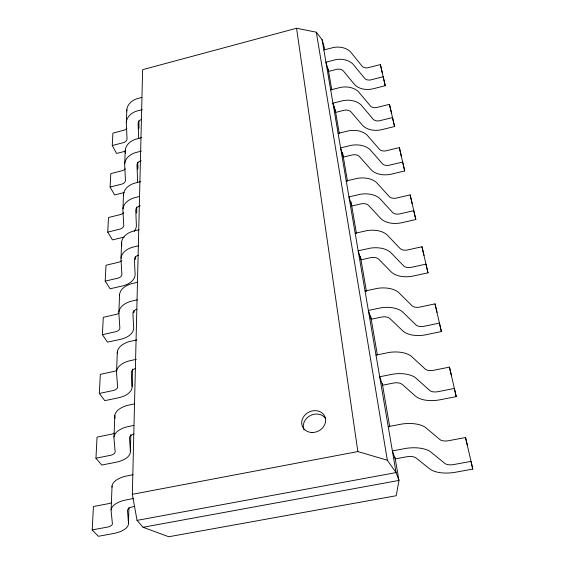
<?xml version="1.0" encoding="UTF-8"?>
<svg xmlns="http://www.w3.org/2000/svg" width="565" height="565" viewBox="0 0 565 565"><rect width="100%" height="100%" fill="white"/><g stroke="black" fill="none" stroke-linecap="round" stroke-linejoin="round"><path stroke-width="0.85" d="M133.079 474.699L125.366 476.246A24.613 11.618 -0.7 0 0 112.04 486.07L111.1 510.852L112.428 523.91A8.475 3.75 -0.2 0 1 107.964 527.004L92.201 529.942L93.423 506.53L108.925 503.577A8.334 3.835 0 0 0 111.517 502.582M112.032 487.072L112.04 486.07M134.392 403.897L127.471 405.388A23.335 12.261 -0.3 0 0 114.808 415.642L113.961 438.066L115.161 451.972A8.037 3.99 0.3 0 1 110.91 455.228L95.944 458.222L97.046 437.119L111.778 434.118A7.91 4.054 0.5 0 0 114.243 433.087M114.808 415.642L114.949 418.39M136.744 339.904L129.364 341.578A22.19 12.727 0.2 0 0 117.308 352.136L116.531 372.54L117.626 387.06A7.642 4.174 0.9 0 1 113.572 390.436L99.327 393.459L100.323 374.348L114.356 371.318A7.522 4.216 1.1 0 0 116.708 370.259M117.294 353.231L117.308 352.136M137.768 282.225L131.087 283.821A21.152 13.059 0.7 0 0 119.568 294.577L118.862 313.236L119.858 328.194A7.281 4.301 1.5 0 1 115.987 331.655L102.392 334.699L103.296 317.297L116.701 314.26A7.176 4.336 1.7 0 0 118.947 313.187M119.547 295.7L119.568 294.577M139.032 229.708L132.648 231.297A20.206 13.278 1.2 0 0 121.623 242.173L120.981 259.307L121.892 274.576A6.957 4.393 2.1 0 1 118.184 278.093L105.182 281.13L106.015 265.225L118.834 262.188A6.858 4.414 2.3 0 0 121.397 260.755M121.623 242.173L121.765 245.909M140.636 181.626L134.075 183.321A19.344 13.412 1.8 0 0 123.509 194.261L122.916 210.053L123.756 225.527A6.66 4.449 2.8 0 1 120.197 229.072L107.746 232.102L108.501 217.511L120.797 214.488A6.575 4.464 3 0 0 123.587 212.659M123.488 195.412L123.509 194.261M141.674 137.648L135.381 139.329A18.553 13.482 2.5 0 0 125.239 150.283L124.688 164.895L125.465 180.489A6.392 4.485 3.5 0 1 122.047 184.049L110.09 187.057L114.589 194.925L124.251 192.538M125.239 150.283L125.303 153.2M141.857 97.385L136.582 98.847A17.826 13.496 3.2 0 0 126.828 109.772L126.32 123.347L127.04 138.983A6.137 4.499 4.3 0 1 123.749 142.55L112.258 145.537L116.559 153.454L125.734 151.116M126.807 110.938L126.828 109.772M394.956 457.184L398.954 480.434L396.242 495.717L168.737 536.75L143.03 527.272L137.048 520.379L132.33 494.326L142.627 69.679L296.554 28.25L316.315 32.198L322.099 39.698L324.727 48.922M92.201 529.942L98.338 536.298L113.17 533.586A24.592 10.883 -0.2 0 0 128.488 523.134L128.905 507.497M95.944 458.222L101.728 465.052L115.818 462.29A23.32 11.59 0.3 0 0 130.395 451.28L130.833 434.556M99.327 393.459L104.793 400.656L118.219 397.859A22.169 12.105 0.9 0 0 132.111 386.446L132.57 369.051M110.09 187.057L110.797 173.625L122.598 170.623A6.307 4.492 3.7 0 0 125.282 168.787M112.258 145.537L112.908 133.121L124.258 130.148A6.067 4.499 4.5 0 0 126.843 128.319M323.858 49.974L333.696 47.446A18.511 14.457 -13.3 0 1 350.42 51.74L362.285 66.366A6.37 4.908 -15.6 0 0 367.872 67.772L380.379 64.572L382.47 73.514M142.338 109.575L136.214 111.241A18.052 13.496 3 0 0 126.341 122.181M330.673 89.877L340.949 87.307A19.295 14.485 -12.3 0 1 358.351 91.572L370.598 106.192A6.639 4.916 -14.4 0 0 376.403 107.583L389.462 104.341L391.552 113.29M385.245 85.689L373.317 88.726A18.73 14.259 -15.2 0 1 354.128 84.03L343.449 71.063A6.497 5.014 -13 0 0 336.592 69.347L328.597 71.423L325.941 62.178L335.914 59.643A18.751 14.471 -13 0 1 352.843 63.93L364.828 78.556A6.455 4.916 -15.2 0 0 370.485 79.955L383.155 76.748L385.245 85.689L380.379 64.572M141.356 151.102L134.979 152.783A18.793 13.468 2.3 0 0 124.71 163.737M338.11 133.368L348.859 130.769A20.149 14.464 -11.5 0 1 366.996 134.964L379.638 149.534A6.935 4.908 -13.4 0 0 385.683 150.897L399.342 147.62L401.425 156.54M394.568 126.511L382.117 129.583A19.528 14.273 -14.1 0 1 362.165 124.95L351.14 112.004A6.78 5.021 -12 0 0 344 110.309L335.645 112.414L332.947 103.162L343.365 100.584A19.556 14.485 -12 0 1 360.993 104.829L373.359 119.441A6.731 4.916 -14.1 0 0 379.242 120.825L392.477 117.576L394.568 126.511L389.462 104.341M139.442 196.486L133.637 197.976A19.613 13.376 1.6 0 0 122.937 208.902M346.239 180.955L357.518 178.328A21.082 14.365 -10.7 0 1 376.452 182.439L389.518 196.874A7.253 4.873 -12.5 0 0 395.818 198.202L410.134 194.897L412.21 203.746M124.194 237.081L112.449 239.885L107.746 232.102M404.717 170.955L391.693 174.062A20.404 14.224 -13.1 0 1 370.915 169.514L359.517 156.646A7.084 5.007 -11.2 0 0 352.08 154.98L343.336 157.105L340.589 147.889L351.501 145.276A20.432 14.436 -11.2 0 1 369.877 149.457L382.653 163.984A7.027 4.901 -13.1 0 0 388.777 165.34L402.633 162.056L404.717 170.955L399.342 147.62M138.644 245.726L132.168 247.322A20.495 13.221 1.1 0 0 120.995 258.163M355.18 233.26L367.031 230.612A22.106 14.181 -10.1 0 1 386.834 234.588L400.352 248.798A7.606 4.81 -11.7 0 0 406.934 250.083L421.97 246.75L424.018 255.472M415.812 219.524L402.153 222.652A21.357 14.097 -12.2 0 1 380.478 218.231L368.698 205.512A7.416 4.965 -10.5 0 0 360.922 203.887L351.755 206.034L348.965 196.888L360.413 194.254A21.392 14.316 -10.5 0 1 379.616 198.329L392.823 212.701A7.359 4.859 -12.2 0 0 399.208 214.022L413.742 210.703L415.812 219.524L410.134 194.897M137.344 299.817L130.557 301.413A21.47 12.967 0.5 0 0 118.876 312.113M427.98 272.81L413.629 275.953A22.416 13.878 -11.4 0 1 390.98 271.709L378.783 259.236A7.783 4.887 -9.9 0 0 370.647 257.668L361.007 259.829L358.182 250.818L370.223 248.162A22.452 14.097 -9.9 0 1 390.323 252.096L403.989 266.207A7.726 4.781 -11.4 0 0 410.663 267.471L425.939 264.137L427.98 272.81L421.97 246.75M365.047 291.003L377.54 288.341A23.243 13.878 -9.4 0 1 398.297 292.147L412.288 305.997A7.995 4.704 -10.9 0 0 419.181 307.219L435.015 303.878L437.02 312.41M136.285 359.305L128.792 360.979A22.536 12.6 0 0 0 116.545 371.452M441.392 331.542L426.271 334.692A23.582 13.532 -10.7 0 1 402.555 330.68L389.921 318.568A8.185 4.767 -9.3 0 0 381.389 317.085L371.226 319.246L368.373 310.453L381.078 307.791A23.624 13.758 -9.3 0 1 402.16 311.527L416.306 325.235A8.129 4.661 -10.7 0 0 423.298 326.436L439.401 323.095L441.392 331.542L435.015 303.878M376 355.088L389.2 352.426A24.5 13.433 -8.9 0 1 411.016 355.985L425.502 369.319A8.426 4.548 -10.2 0 0 432.734 370.463L449.45 367.13L451.4 375.372M133.87 425.403L126.828 426.893A23.723 12.077 -0.4 0 0 113.968 437.027M456.245 396.609L440.276 399.738A24.881 13.03 -9.9 0 1 415.388 396.037L402.287 384.44A8.637 4.591 -8.7 0 0 393.325 383.07L382.576 385.224L379.701 376.756L393.141 374.094A24.931 13.249 -8.7 0 1 415.31 377.568L429.965 390.698A8.574 4.492 -9.9 0 0 437.303 391.806L454.331 388.48L456.245 396.609L449.45 367.13M388.219 426.617L402.224 423.976A25.905 12.783 -8.3 0 1 425.198 427.211L440.213 439.817A8.906 4.329 -9.4 0 0 447.812 440.848L465.532 437.543L467.382 445.375M132.33 494.326L357.85 451.569L387.343 460.256L396.072 472.58L398.954 480.434L143.03 527.272M133.333 498.521L124.653 500.216A25.044 11.364 -0.9 0 0 111.107 509.87M134.774 506.409L133.043 506.734A8.68 3.941 -0.9 0 0 127.492 510.619L128.488 523.134M137.048 520.379L396.072 472.58L322.099 39.698M472.799 469.077L455.863 472.171A26.329 12.31 -9.2 0 1 429.69 468.872L416.101 458.01A9.146 4.343 -8.1 0 0 406.652 456.774L395.253 458.907L392.371 450.898L406.645 448.264A26.386 12.529 -8.1 0 1 430.014 451.379L445.199 463.703A9.075 4.245 -9.2 0 0 452.925 464.691L470.977 461.407L472.799 469.077L465.532 437.543M102.392 334.699L107.583 342.15L120.394 339.346A21.131 12.487 1.5 0 0 133.672 327.644L132.909 313.314A7.444 4.492 0.5 0 1 136.991 309.182M105.182 281.13L110.118 288.779L122.372 285.968A20.192 12.741 2.1 0 0 135.091 274.082L134.392 259.455A7.105 4.584 1.1 0 1 138.291 255.26M333.075 103.331L335.532 111.736M328.173 68.979L331.761 89.821M335.222 109.921L339.268 133.46M342.552 152.571L347.489 181.238M351.035 201.853L356.451 233.359M360.435 256.496L366.466 291.568M370.647 315.877L377.371 354.982M382.279 383.501L389.758 426.963M316.315 32.198L387.343 460.256M296.554 28.25L357.85 451.569M130.395 451.28L129.491 437.96A8.221 4.188 -0.4 0 1 133.983 434.061M132.111 386.446L131.285 372.533A7.811 4.365 0 0 1 135.565 368.493M135.43 256.454L135.508 258.184A19.909 12.804 2.3 0 1 135.459 259.49M136.624 207.002L136.772 210.498A19.069 12.953 3 0 1 136.469 213.125M137.761 162.261L137.938 166.661A18.299 13.03 3.7 0 1 137.641 169.302M138.679 138.616L138.121 123.636A6.257 4.675 3 0 1 141.568 119.399M138.813 120.931L139.004 126.221A17.593 13.059 4.5 0 1 138.722 128.869M304.048 429.866A12.218 10.58 -25.6 0 1 310.256 415.6A12.218 10.58 -25.6 0 1 325.68 418.644M134.131 310.241A20.827 12.578 1.7 0 1 133.806 312.798M140.12 205.851A6.794 4.64 1.6 0 0 135.741 210.258L136.384 225.082A19.33 12.917 2.8 0 1 134.166 231.36M141.186 160.728A6.519 4.668 2.3 0 0 136.977 165.15L137.578 180.08A18.539 13.016 3.5 0 1 137.281 182.721M311.852 432.493A12.282 10.608 -25.5 0 0 324.833 416.454A12.282 10.608 -25.5 0 0 304.302 415.755A12.282 10.608 -25.5 0 0 311.852 432.493"/></g></svg>
